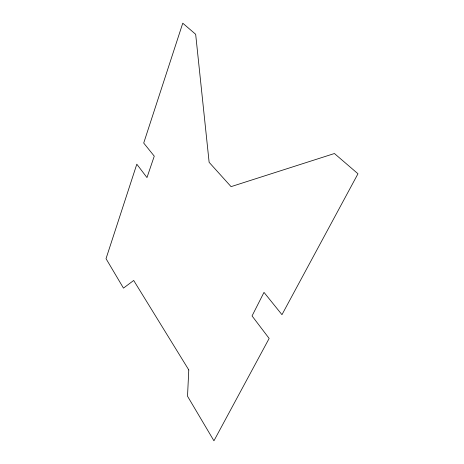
<?xml version="1.0" encoding="UTF-8"?>
<svg xmlns="http://www.w3.org/2000/svg" width="464" height="464" viewBox="0 0 464 464"><rect width="100%" height="100%" fill="white"/><g stroke="black" fill="none" stroke-linecap="round" stroke-linejoin="round"><path stroke-width="0.7" d="M188.778 369.918L187.52 396.215L213.939 440.8L269.149 338.447L252.051 315.932L263.999 292.378L281.967 314.679L357.976 173.762L334.428 153.526L231.066 186.638L209.131 162.319L195.669 34.29L182.764 23.2L143.707 143.045L154.263 156.148L146.978 177.584L136.81 164.198L106.024 258.668L123.465 288.109L133.696 280.465L188.778 369.918"/></g></svg>
